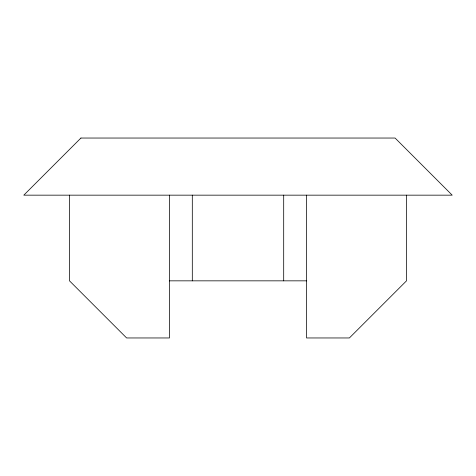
<?xml version="1.0" encoding="UTF-8"?>
<svg xmlns="http://www.w3.org/2000/svg" width="476" height="476" viewBox="0 0 476 476"><rect width="100%" height="100%" fill="white"/><g stroke="black" fill="none" stroke-linecap="round" stroke-linejoin="round"><path stroke-width="0.71" d="M169.283 280.84L306.717 280.84M406.504 195.16L406.504 280.84L349.384 337.96L306.544 337.96L306.544 195.16M283.696 195.16L283.696 280.84M192.304 195.16L192.304 280.84M169.456 195.16L169.456 337.96L126.616 337.96L69.496 280.84L69.496 195.16M80.92 138.04L23.8 195.16L452.2 195.16L395.08 138.04L80.92 138.04"/></g></svg>
